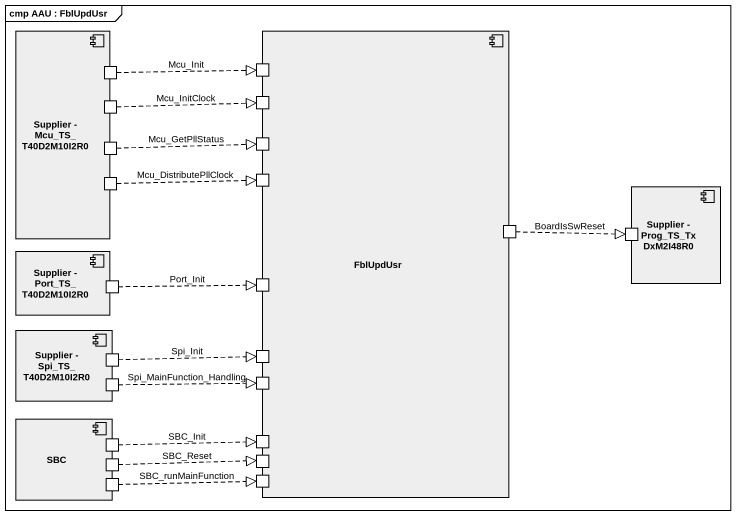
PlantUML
@startuml
mainframe cmp AAU : FblUpdUsr
component "Supplier - Mcu_TS_T40D2M10I2R0" as Supplier_Mcu_TS_T40D2M10I2R0 #EEEEEF {
  port " " as port1
  port " " as port3
  port " " as port5
  port " " as port7
}
component FblUpdUsr #EEEEEF {
  port " " as port2
  port " " as port4
  port " " as port6
  port " " as port8
  port " " as port9
  port " " as port12
  port " " as port13
  port " " as port16
  port " " as port19
  port " " as port20
  port " " as port22
}
component "Supplier - Prog_TS_TxDxM2I48R0" as Supplier_Prog_TS_TxDxM2I48R0 #EEEEEF {
  port " " as port10
}
component "Supplier - Port_TS_T40D2M10I2R0" as Supplier_Port_TS #EEEEEF {
  port " " as port11
}
component "Supplier - Spi_TS_T40D2M10I2R0" as Supplier_Spi_TS_T40D2M10I2R0 #EEEEEF {
  port " " as port14
  port " " as port15
}
component SBC #EEEEEF {
  port " " as port17
  port " " as port18
  port " " as port21
}
port1 .right.|> port2 : Mcu_Init
port3 .right.|> port4 : Mcu_InitClock
port5 .right.|> port6 : Mcu_GetPllStatus
port7 .right.|> port8 : Mcu_DistributePllClock
port9 .right.|> port10 : BoardIsSwReset
port11 .right.|> port12 : Port_Init
port14 .right.|> port13 : Spi_Init
port15 .right.|> port16 : Spi_MainFunction_Handling
port17 .right.|> port19 : SBC_Init
port18 .right.|> port20 : SBC_Reset
port21 .right.|> port22 : SBC_runMainFunction
@enduml
